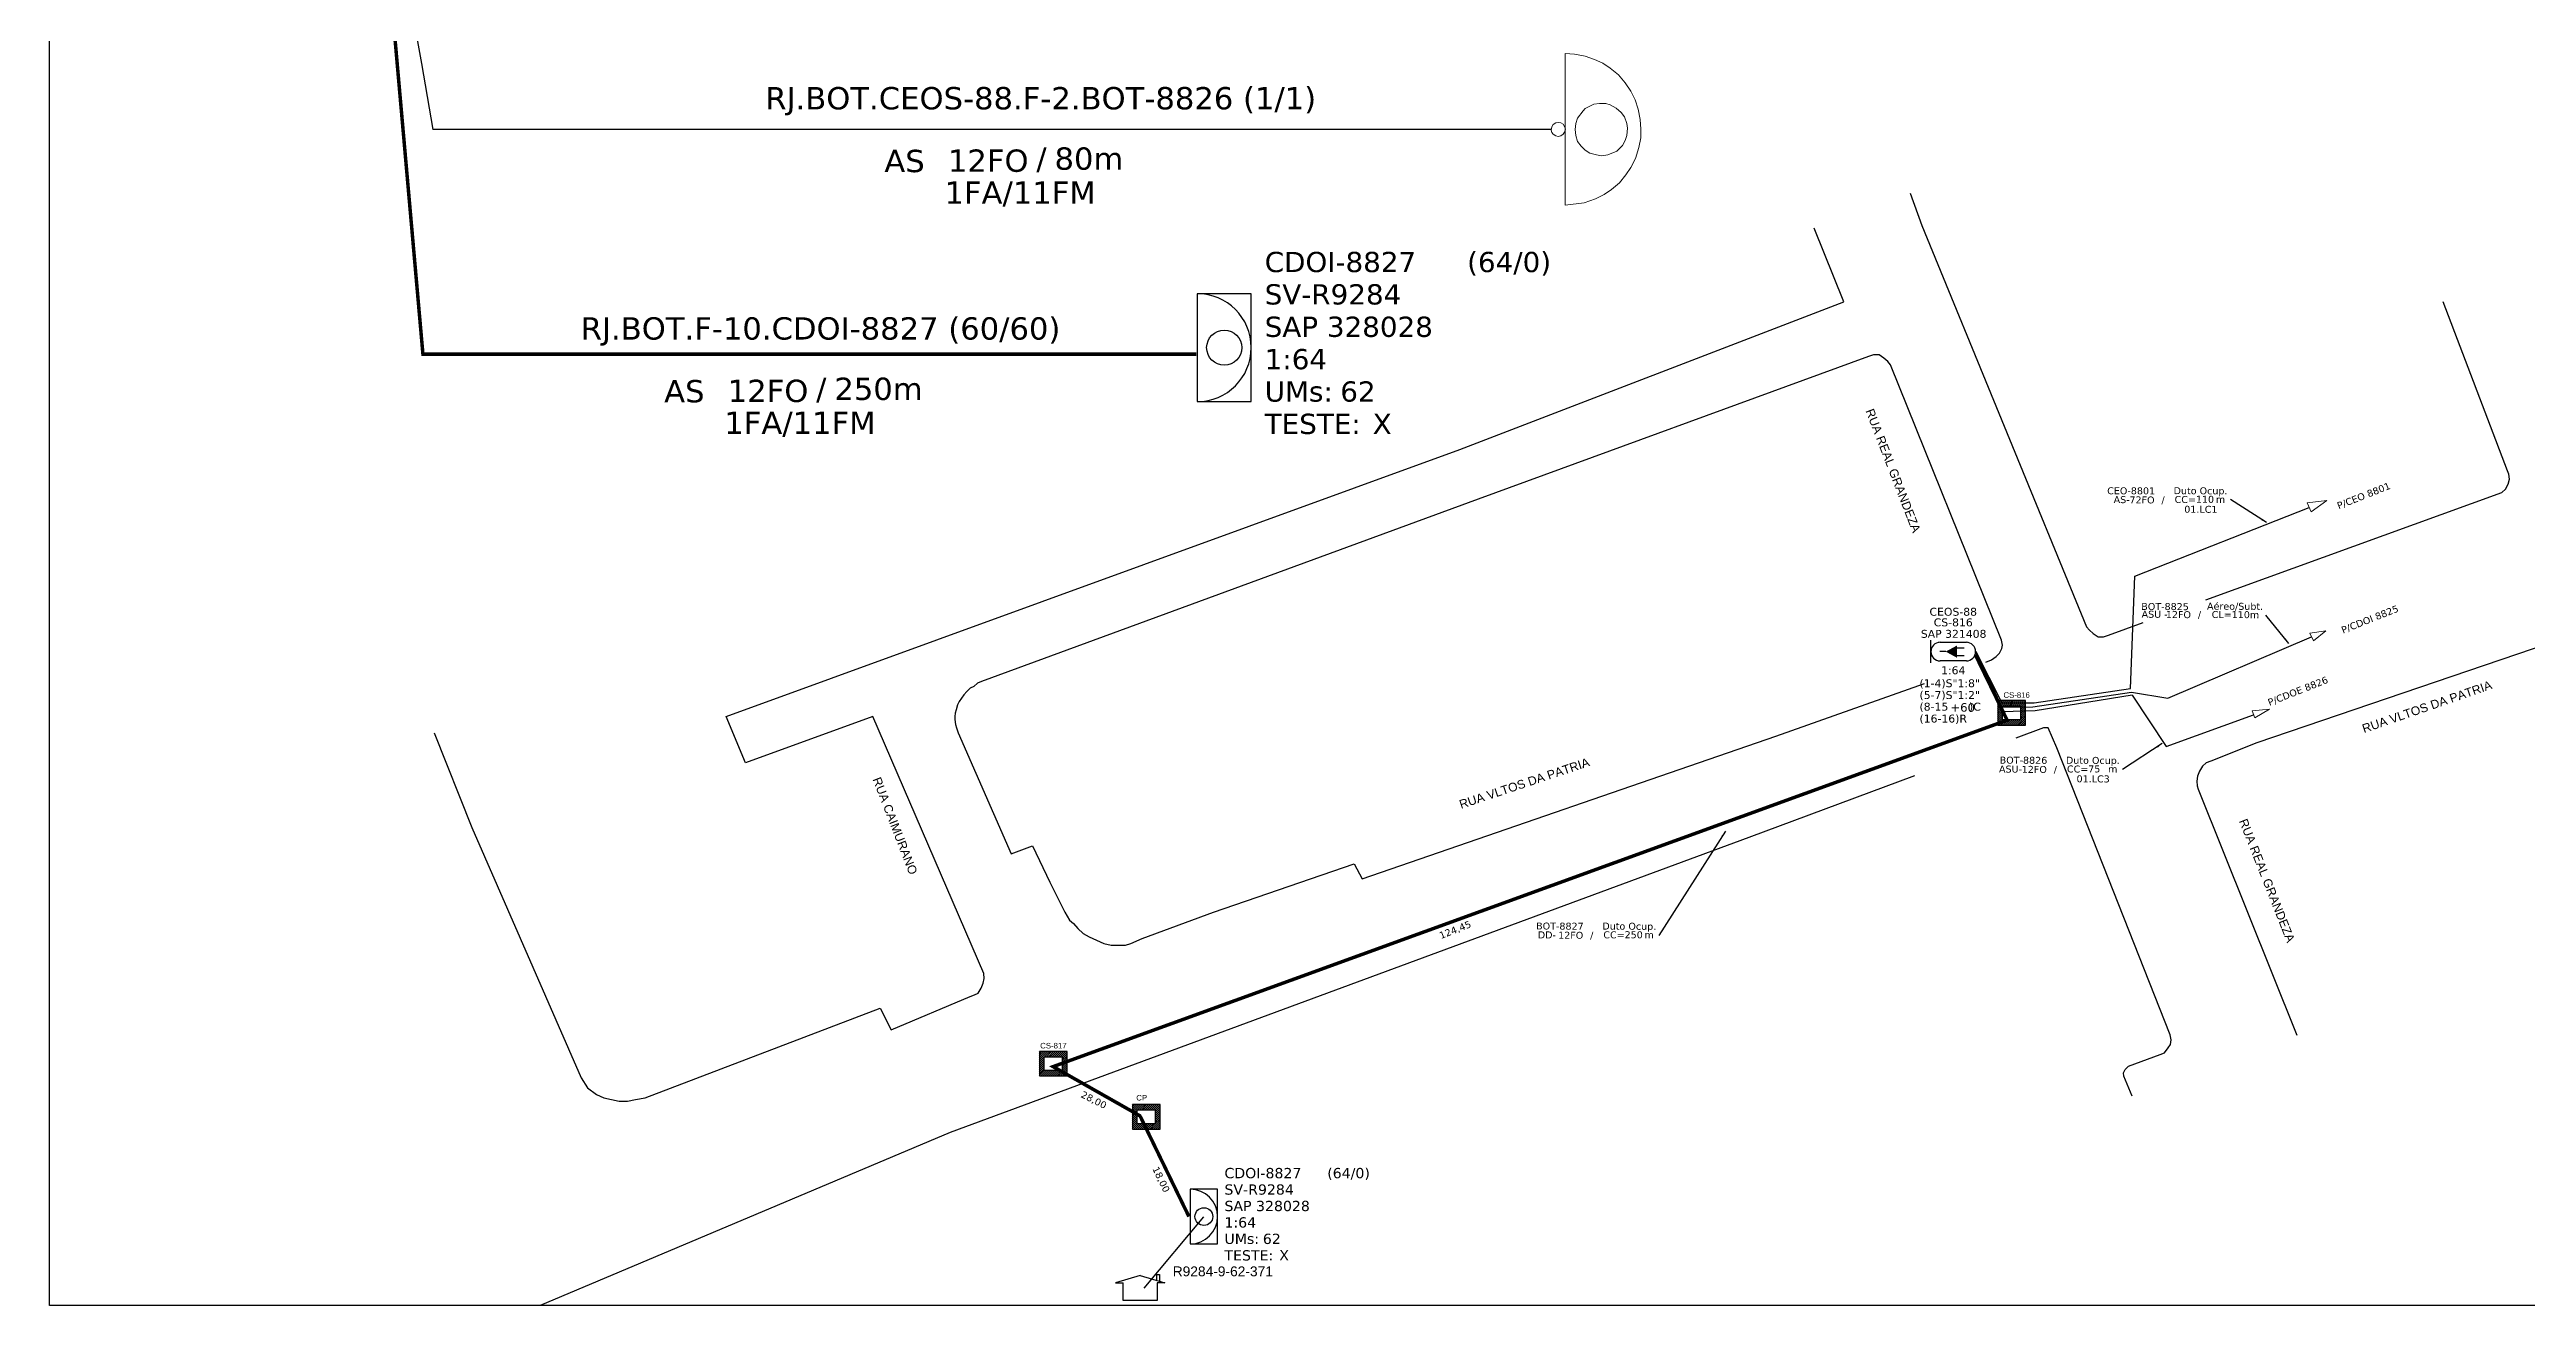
# Model space of a CAD drawing. Header units: metres. Extents: x -36 to 590097, y -8 to 9716508.
# Drawn here: x 588772 to 589627, y 9715630 to 9716064 of the extents above; entities that cross this region are included whole.
import ezdxf
from ezdxf.enums import TextEntityAlignment as Align

# ---------------------------------------------------------------- set-up
doc = ezdxf.new("R2010")
doc.units = ezdxf.units.M
doc.header["$LTSCALE"] = 0.5
doc.header["$MEASUREMENT"] = 0
for name, color, linetype in [('10.1-Caixas Subterrâneas', 5, 'Continuous'), ('20.4 - CDOI', 1, 'Continuous'), ('20.4-CEOS', 1, 'Continuous'), ('CAP a instalar', 1, 'Continuous'), ('Comprimeto de lance', 255, 'Continuous'), ('DROP DE CLIENTE', 140, 'Continuous'), ('IPA F-2 C30', 1, 'Continuous'), ('label_cabos', 7, 'Continuous'), ('QUADRA', 7, 'Continuous')]:
    doc.layers.add(name, color=color, linetype=linetype)
for name, color, linetype, lineweight in [('20.0 - Legenda - Elementos Ópticos', 1, 'Continuous', 0), ('40.1-ETIQUETAS', 1, 'Continuous', 20), ('Segmento Logradouro Texto', 252, 'Continuous', 0)]:
    doc.layers.add(name, color=color, linetype=linetype, lineweight=lineweight)
doc.styles.add('ARIAL', font='arial.ttf')
doc.styles.add('DIGICADE', font='arial.ttf')
doc.styles.add('siredit', font='verdana.ttf')
doc.styles.get("Standard").update_dxf_attribs({"font": 'arial.ttf'})
doc.linetypes.add('FENCELINE1', pattern='A,0.25,-0.1,[133,ltypeshp.shx,S=0.1,R=0,X=-0.1,Y=0],-0.1,1', length=1.45)
doc.dimstyles.new('CC', dxfattribs={"dimtxt": 1, "dimasz": 2, "dimexe": 0.18, "dimexo": 0.0625, "dimgap": 0.09, "dimtad": 0, "dimdec": 0, "dimrnd": 1, "dimzin": 0, "dimdsep": 46, "dimtxsty": 'siredit', "dimblk": 'NONE', "dimcen": 0, "dimse1": 1, "dimse2": 1, "dimsd1": 1, "dimsd2": 1, "dimclrt": 7, "dimadec": 0, "dimazin": 0, "dimtfac": 1, "dimtdec": 0, "dimtofl": 0, "dimtmove": 0, "dimatfit": 3, "dimfxl": 0, "dimtolj": 1, "dimtzin": 0, "dimarcsym": 0})

# ---------------------------------------------------------------- blocks, each defined once
blk = doc.blocks.new('*X1')
at = {"color": 0, "linetype": 'Continuous'}
for p, q in [((-1.25, 0.34099), (-0.49099, 1.1)), ((-1.25, 0.517767), (-0.667767, 1.1)), ((-1.25, 0.694544), (-0.844544, 1.1)), ((-1.25, 0.87132), (-1.02132, 1.1)), ((-1.25, 1.048097), (-1.198097, 1.1)), ((-1.25, 0.164214), (-0.8035, 0.610714)), ((-1.25, -0.012563), (-0.8035, 0.433937)), ((-1.25, -0.18934), (-0.8035, 0.25716)), ((-1.25, -0.366117), (-0.8035, 0.080383)), ((-0.789214, 0.625), (-0.314214, 1.1)), ((-0.612437, 0.625), (-0.137437, 1.1)), ((-0.43566, 0.625), (0.03934, 1.1)), ((-0.258883, 0.625), (0.216117, 1.1)), ((-0.082107, 0.625), (0.392893, 1.1)), ((0.09467, 0.625), (0.56967, 1.1)), ((0.271447, 0.625), (0.746447, 1.1)), ((0.448223, 0.625), (0.923223, 1.1)), ((0.625, 0.625), (1.1, 1.1)), ((0.801777, 0.625), (1.25, 1.073223)), ((0.8035, 0.449947), (1.25, 0.896447)), ((0.8035, 0.27317), (1.25, 0.71967)), ((0.8035, 0.096393), (1.25, 0.542893)), ((0.8035, -0.080383), (1.25, 0.366117)), ((0.8035, -0.25716), (1.25, 0.18934)), ((0.8035, -0.433937), (1.25, 0.012563)), ((-1.25, -0.542893), (-0.8035, -0.096393)), ((-1.25, -0.71967), (-0.8035, -0.27317)), ((-1.25, -0.896447), (-0.8035, -0.449947)), ((-1.25, -1.073223), (-0.801777, -0.625)), ((-1.1, -1.1), (-0.625, -0.625)), ((-0.923223, -1.1), (-0.448223, -0.625)), ((-0.746447, -1.1), (-0.271447, -0.625)), ((-0.56967, -1.1), (-0.09467, -0.625)), ((-0.392893, -1.1), (0.082107, -0.625)), ((-0.216117, -1.1), (0.258883, -0.625)), ((-0.03934, -1.1), (0.43566, -0.625)), ((0.137437, -1.1), (0.612437, -0.625)), ((0.314214, -1.1), (0.789214, -0.625)), ((0.49099, -1.1), (1.25, -0.34099)), ((0.667767, -1.1), (1.25, -0.517767)), ((0.8035, -0.610714), (1.25, -0.164214)), ((0.844544, -1.1), (1.25, -0.694544)), ((1.02132, -1.1), (1.25, -0.87132)), ((1.198097, -1.1), (1.25, -1.048097))]:
    blk.add_line(p, q, dxfattribs=at)
blk = doc.blocks.new('MANHOLE_MQ')
at = {"color": 0, "linetype": 'Continuous'}
for p, q in [((0.0000062, 0.0000057), (-0.0000063, 0.0000057)), ((-0.0000063, 0.0000057), (-0.0000063, -0.0000053)), ((-0.000004, 0.0000033), (0.000004, 0.0000033)), ((-0.000004, -0.0000029), (-0.000004, 0.0000033)), ((0.000004, 0.0000033), (0.000004, -0.0000029)), ((0.0000062, -0.0000053), (0.0000062, 0.0000057)), ((-0.0000063, -0.0000053), (0.0000062, -0.0000053)), ((0.000004, -0.0000029), (-0.000004, -0.0000029)), ((0.000004, -0.0000029), (0.000004, -0.0000029))]:
    blk.add_line(p, q, dxfattribs=at)
at = {"color": 0, "linetype": 'Continuous', "xscale": 5e-06, "yscale": 5e-06, "zscale": 1e-05}
blk.add_blockref('*X1', (0, 0.0000002), dxfattribs=at)
blk = doc.blocks.new('*U117')
at = {"layer": '20.4-CEOS'}
for p, q in [((-4.54, 1.19), (-1.19, 1.19)), ((-1.19, -1.19), (-4.54, -1.19))]:
    blk.add_line(p, q, dxfattribs=at)
for points in [[(-5.73, -1.43), (-5.73, 1.44)], [(-3.79, 0), (-4.59, 0)], [(-2.47, 0.48), (-1.45, 0.48)], [(-2.47, -0.52), (-1.45, -0.52)]]:
    blk.add_lwpolyline(points, dxfattribs=at)
blk.add_lwpolyline([(-3.79, 0, 0, 1.47, 0), (-2.41, 0, 1.47, 1.47, 0)], format="xyseb", dxfattribs=at)
for centre, start, end in [((-4.54, 0), 90, 270), ((-1.19, 0), 270, 90)]:
    blk.add_arc(centre, 1.19, start, end, dxfattribs=at)
at = {"layer": '20.4-CEOS', "color": 7, "style": 'siredit'}
for tag, p in [('LOCAL', (-2.86, 4.24)), ('FID', (-2.86, 5.6)), ('SAP', (-2.81, 2.77)), ('RACIO_SPLITAGEM', (-2.86, -1.88))]:
    blk.add_attdef(tag, text='', height=1.01, dxfattribs=at).set_placement(p, align=Align.TOP_CENTER)
for tag, flags, p in [('ID_ATIVIDADE', 3, (-2.86, -3.58)), ('FATOR', 1, (-2.86, -4.89))]:
    blk.add_attdef(tag, text='', height=1.01, dxfattribs=dict(at, flags=flags)).set_placement(p, align=Align.TOP_CENTER)
at = {"layer": '20.4-CEOS', "color": 7, "style": 'siredit', "flags": 3}
blk.add_attdef('QTDE', (-4.97, -7.12), '', height=1.01, dxfattribs=at)
blk = doc.blocks.new('*U118')
at = {"layer": '20.4-CEOS', "color": 7, "style": 'siredit'}
for tag, p in [('FIBRAS_SPLITTER', (0, 0)), ('FIBRAS_TOP_C', (0, -4.13)), ('RESERVA_FINAIS', (0, -5.46))]:
    blk.add_attdef(tag, p, '', height=1.01, dxfattribs=at)
for tag, p, flags in [('ID_ATIVIDADE', (0, -6.77), 3), ('QTDE', (0, -9.4), 1), ('FATOR', (0, -8.09), 1), ('FID', (0, -10.71), 1)]:
    blk.add_attdef(tag, p, '', height=1.01, dxfattribs=dict(at, flags=flags))
blk = doc.blocks.new('*U119')
at = {"layer": '20.4-CEOS', "color": 7, "style": 'siredit'}
blk.add_attdef('FIBRAS_SPLITTER', (0, 0), '', height=1.01, dxfattribs=at)
for tag, p, flags in [('QTDE', (0, -4.11), 1), ('ID_ATIVIDADE', (0, -1.48), 3), ('FATOR', (0, -2.79), 1), ('FID', (0, -5.42), 1)]:
    blk.add_attdef(tag, p, '', height=1.01, dxfattribs=dict(at, flags=flags))
blk = doc.blocks.new('_None')
blk = doc.blocks.new('Inst CB DT OCUP CFOA-SM-ASU-120-S-12')
at = {"layer": 'label_cabos', "color": 0, "style": 'siredit'}
for tag, flags, p in [('ID_ATIVIDADE', 3, (1.31, 2.67)), ('FATOR', 1, (11.56, 2.55))]:
    blk.add_attdef(tag, text='', height=1, rotation=359.69, dxfattribs=dict(at, flags=flags)).set_placement(p, align=Align.MIDDLE_CENTER)
for tag, p in [('TIPO_CABO', (1.26, 0)), ('DESTINO_CABO', (3.13, 1.26)), ('CABO', (4.69, -0.05)), ('/', (7.71, -0.05)), ('LANCE', (10.91, 0)), ('TIPO_CABO', (13.11, 1.24)), ('UND', (15.96, 0)), ('FID', (13.15, -1.41))]:
    blk.add_attdef(tag, text='', height=1, rotation=359.69, dxfattribs=at).set_placement(p, align=Align.MIDDLE_CENTER)
blk.add_attdef('QTDE', (12.43, -0.47), '', height=1, rotation=359.69, dxfattribs=at)
blk = doc.blocks.new('Inst CB DT OCUP CFOA-SM-AS-80-TS-72')
at = {"layer": 'label_cabos', "color": 0, "style": 'siredit'}
for tag, flags, p in [('ID_ATIVIDADE', 3, (1.31, 2.67)), ('FATOR', 1, (11.56, 2.55))]:
    blk.add_attdef(tag, text='', height=1, rotation=359.69, dxfattribs=dict(at, flags=flags)).set_placement(p, align=Align.MIDDLE_CENTER)
for tag, p in [('TIPO_CABO', (1.76, 0)), ('DESTINO_CABO', (3.13, 1.26)), ('CABO', (4.69, -0.05)), ('/', (7.71, -0.05)), ('LANCE', (10.91, 0)), ('TIPO_CABO', (13.11, 1.24)), ('UND', (15.96, 0)), ('FID', (13.15, -1.41))]:
    blk.add_attdef(tag, text='', height=1, rotation=359.69, dxfattribs=at).set_placement(p, align=Align.MIDDLE_CENTER)
blk.add_attdef('QTDE', (12.43, -0.47), '', height=1, rotation=359.69, dxfattribs=at)
blk = doc.blocks.new('LEGENDA DOS CABOS')
at = {"layer": 'label_cabos', "color": 0, "style": 'siredit'}
for tag, p in [('TIPO_CABO', (2.74, 0.52)), ('ID', (4.24, 1.63)), ('CABO', (6.16, 0.47)), ('/', (9.19, 0.47)), ('METROS', (14.36, 0.47)), ('XX', (14.31, 1.67))]:
    blk.add_attdef(tag, text='', height=1, rotation=359.69, dxfattribs=at).set_placement(p, align=Align.MIDDLE_CENTER)
blk = doc.blocks.new('ETIQUETA_RS5F')
at = {"layer": '40.1-ETIQUETAS', "color": 0, "style": 'siredit'}
blk.add_text('/', height=1.5, dxfattribs=at).set_placement((1.58, -1.95), align=Align.MIDDLE_RIGHT)
for tag, p in [('ETIQUETA_R_PRIMARIA', (1.21, 4.1)), ('ETIQUETA_R_SECUNDARIA', (1.21, 2.1)), ('F_ATIVAS/F_MORTAS', (1.14, -4.24))]:
    blk.add_attdef(tag, text='', height=1.5, dxfattribs=at).set_placement(p, align=Align.MIDDLE_CENTER)
for tag, p in [('TIPO_CABO', (-6.58, -2.12)), ('CAP_CABO', (0.4, -2.09))]:
    blk.add_attdef(tag, text='', height=1.5, dxfattribs=at).set_placement(p, align=Align.MIDDLE_RIGHT)
blk.add_attdef('METROS', text='', height=1.5, dxfattribs=at).set_placement((2.14, -1.95), align=Align.MIDDLE_LEFT)
for tag, p in [('FUSÃO_1', (0.85, -8.39)), ('FUSÃO_2', (0.85, -10.6)), ('FUSÃO_3', (0.85, -12.93)), ('FUSÃO_4', (0.85, -15.14)), ('FUSÃO_5', (0.85, -17.16))]:
    blk.add_attdef(tag, text='', height=1.5, dxfattribs=at).set_placement(p, align=Align.CENTER)
blk = doc.blocks.new('S_CDOI')
at = {"color": 0}
blk.add_lwpolyline([(-2, -1), (2, -1), (2, 1), (-2, 1)], close=True, dxfattribs=at)
blk.add_circle((0, 0), 0.65, dxfattribs=at)
blk.add_arc((0, -1), 2, 0, 180, dxfattribs=at)
blk = doc.blocks.new('*U132')
at = {"layer": '20.4 - CDOI', "color": 0, "rotation": 270}
blk.add_blockref('S_CDOI', (1, 0), dxfattribs=at)
at = {"layer": '20.0 - Legenda - Elementos Ópticos', "color": 0, "style": 'siredit'}
for s, p in [('UMs:', (2.5, -1.62)), ('TESTE:', (2.5, -2.83))]:
    blk.add_text(s, height=0.75, dxfattribs=at).set_placement(p, align=Align.MIDDLE_LEFT)
blk.add_attdef('CODIGO', text='', height=0.75, dxfattribs=at).set_placement((2.5, 3.17), align=Align.MIDDLE_LEFT)
at = {"layer": '20.0 - Legenda - Elementos Ópticos', "color": 0, "style": 'siredit', "flags": 8}
for tag, p in [('LOCAL', (2.5, 1.97)), ('FIBRAS_UTL', (10, 3.17)), ('SAP', (2.5, 0.77)), ('RACIO', (2.5, -0.43)), ('UMS', (5.3, -1.62)), ('TESTES', (6.5, -2.83))]:
    blk.add_attdef(tag, text='', height=0.75, dxfattribs=at).set_placement(p, align=Align.MIDDLE_LEFT)
blk = doc.blocks.new('*U144')
at = {"layer": '20.4 - CDOI', "color": 0, "rotation": 270}
blk.add_blockref('S_CDOI', (1, 0), dxfattribs=at)
at = {"layer": '20.0 - Legenda - Elementos Ópticos', "color": 0, "style": 'siredit'}
for s, p in [('UMs:', (2.5, -1.625)), ('TESTE:', (2.5, -2.825))]:
    blk.add_text(s, height=0.75, dxfattribs=at).set_placement(p, align=Align.MIDDLE_LEFT)
blk.add_attdef('CODIGO', text='', height=0.75, dxfattribs=at).set_placement((2.5, 3.175), align=Align.MIDDLE_LEFT)
at = {"layer": '20.0 - Legenda - Elementos Ópticos', "color": 0, "style": 'siredit', "flags": 8}
for tag, p in [('FIBRAS_UTL', (10, 3.175)), ('LOCAL', (2.5, 1.975)), ('SAP', (2.5, 0.775)), ('RACIO', (2.5, -0.425)), ('UMS', (5.3, -1.625)), ('TESTES', (6.499, -2.825))]:
    blk.add_attdef(tag, text='', height=0.75, dxfattribs=at).set_placement(p, align=Align.MIDDLE_LEFT)

msp = doc.modelspace()

# ---------------------------------------------------------------- linework, layer by layer
at = {"color": 4}
msp.add_line((589170.41, 9715661), (589149.84, 9715636.33), dxfattribs=at)
for points in [[(590089.94, 9715630.39), (588772.26, 9715630.39), (588772.26, 9716507.86), (590089.94, 9716507.86)], [(588772.26, 9716507.86), (589755.82, 9716507.86), (589755.82, 9715630.39), (588772.26, 9715630.39)]]:
    msp.add_lwpolyline(points, close=True)
at = {"color": 1, "const_width": 1.2}
for points in [[(588883.78, 9716154.2), (588901.09, 9715958.7), (589167.96, 9715958.7)], [(589436.73, 9715854.91), (589447.68, 9715832.38), (589118.52, 9715712.82), (589148.68, 9715695.72)], [(589148.52, 9715695.79), (589165.37, 9715661.09)]]:
    msp.add_lwpolyline(points, dxfattribs=at)
at = {"layer": 'CAP a instalar', "color": 0, "linetype": 'FENCELINE1', "ltscale": 7}
for p, q in [((588883.5, 9716155.3), (588900.56, 9716058.99)), ((588900.56, 9716058.99), (588904.46, 9716036.25)), ((589290.42, 9716036.25), (588904.46, 9716036.25))]:
    msp.add_line(p, q, dxfattribs=at)
at = {"layer": 'CAP a instalar', "color": 0, "linetype": 'FENCELINE1', "ltscale": 5}
for p, q in [((589491.77, 9715882.07), (589551.88, 9715905.75)), ((589490.21, 9715843.35), (589491.77, 9715882.07)), ((589503.09, 9715839.96), (589552.69, 9715861.13)), ((589445.97, 9715835.29), (589436.9, 9715856.09)), ((589436.9, 9715856.09), (589445.9, 9715836.84)), ((589436.9, 9715856.09), (589445.81, 9715838.38)), ((589456.58, 9715836.94), (589490.54, 9715842.09)), ((589456.97, 9715838.35), (589490.21, 9715843.35)), ((589490.54, 9715842.09), (589503.09, 9715839.96)), ((589445.81, 9715838.38), (589456.97, 9715838.35)), ((589445.9, 9715836.84), (589456.58, 9715836.94)), ((589457.4, 9715835.65), (589445.97, 9715835.29)), ((589490.77, 9715840.95), (589457.4, 9715835.65)), ((589490.77, 9715840.95), (589502.5, 9715823.28)), ((589502.5, 9715823.28), (589532.73, 9715834.25))]:
    msp.add_line(p, q, dxfattribs=at)
at = {"layer": 'DROP DE CLIENTE', "color": 0, "lineweight": 0}
for p, q in [((589292.8, 9716038.65), (589291.93, 9716038.48)), ((589293.7, 9716038.48), (589292.8, 9716038.65)), ((589299.43, 9716040.13), (589298.87, 9716038.23)), ((589301.37, 9716042.69), (589299.43, 9716040.13)), ((589302.11, 9716043.43), (589301.37, 9716042.69)), ((589303.44, 9716044.2), (589302.11, 9716043.43)), ((589305.13, 9716044.98), (589303.44, 9716044.2)), ((589307.03, 9716045.19), (589305.13, 9716044.98)), ((589309.21, 9716045.19), (589307.03, 9716045.19)), ((589310.72, 9716044.77), (589309.21, 9716045.19)), ((589312.8, 9716043.61), (589310.72, 9716044.77)), ((589314.56, 9716042.13), (589312.8, 9716043.61)), ((589315.68, 9716040.55), (589314.56, 9716042.13)), ((589316.46, 9716038.3), (589315.68, 9716040.55)), ((589290.54, 9716037.09), (589290.38, 9716035.99)), ((589290.38, 9716035.99), (589290.59, 9716035.2)), ((589291.1, 9716037.92), (589290.54, 9716037.09)), ((589290.59, 9716035.2), (589291.06, 9716034.55)), ((589291.06, 9716034.55), (589291.93, 9716033.97)), ((589291.93, 9716038.48), (589291.1, 9716037.92)), ((589291.93, 9716033.97), (589292.76, 9716033.81)), ((589292.76, 9716033.81), (589293.69, 9716033.99)), ((589293.69, 9716033.99), (589294.55, 9716034.58)), ((589294.46, 9716038.05), (589293.7, 9716038.48)), ((589294.99, 9716037.26), (589294.46, 9716038.05)), ((589294.55, 9716034.58), (589295.02, 9716035.25)), ((589295.29, 9716036.28), (589294.99, 9716037.26)), ((589295.02, 9716035.25), (589295.29, 9716036.28)), ((589298.87, 9716038.23), (589298.59, 9716036.23)), ((589298.59, 9716036.23), (589298.83, 9716034.15)), ((589298.83, 9716034.15), (589299.47, 9716032.11)), ((589299.47, 9716032.11), (589300.77, 9716030.43)), ((589300.77, 9716030.43), (589302.04, 9716029.09)), ((589312.98, 9716028.78), (589314.94, 9716030.64)), ((589314.94, 9716030.64), (589315.86, 9716032.43)), ((589315.86, 9716032.43), (589316.49, 9716034.15)), ((589316.7, 9716036.65), (589316.46, 9716038.3)), ((589316.49, 9716034.15), (589316.7, 9716036.65)), ((589302.04, 9716029.09), (589303.69, 9716028.04)), ((589303.69, 9716028.04), (589305.97, 9716027.44)), ((589305.97, 9716027.44), (589307.73, 9716027.16)), ((589307.73, 9716027.16), (589309.95, 9716027.44)), ((589309.95, 9716027.44), (589312.98, 9716028.78)), ((589557.99, 9715908.15), (589551.18, 9715907.38)), ((589551.18, 9715907.38), (589552.53, 9715904.23)), ((589552.53, 9715904.23), (589557.99, 9715908.15)), ((589557.65, 9715863.25), (589552.1, 9715862.38)), ((589552.1, 9715862.38), (589553.37, 9715859.72)), ((589553.37, 9715859.72), (589557.65, 9715863.25)), ((589538.16, 9715836.22), (589532.2, 9715835.57)), ((589532.2, 9715835.57), (589533.16, 9715833.19)), ((589533.16, 9715833.19), (589538.16, 9715836.22))]:
    msp.add_line(p, q, dxfattribs=at)
msp.add_lwpolyline([(589295.22, 9716062.43), (589295.22, 9716010.09), (589301.8, 9716010.88), (589305.65, 9716012.26), (589308.68, 9716013.76), (589311.15, 9716015.46), (589313.91, 9716017.8), (589316.17, 9716020.62), (589317.84, 9716023.08), (589319.44, 9716026.25), (589320.63, 9716029.97), (589321.26, 9716033.39), (589321.32, 9716036.31), (589321.08, 9716039.62), (589320.42, 9716043.28), (589319.34, 9716046.48), (589317.88, 9716049.47), (589315.86, 9716052.3), (589313.56, 9716055.05), (589310.74, 9716057.38), (589308.16, 9716059.12), (589305.28, 9716060.41), (589302.11, 9716061.52), (589298.45, 9716062.18), (589295.22, 9716062.43)], dxfattribs=at)
at = {"layer": 'DROP DE CLIENTE', "color": 5, "lineweight": 0, "const_width": 0.2}
for points in [[(589421.33, 9715855.69), (589421.74, 9715854.63), (589422.27, 9715853.81), (589423.3, 9715853.09), (589424.56, 9715852.84), (589433.67, 9715852.84), (589434.86, 9715853.08), (589435.89, 9715853.79), (589436.58, 9715854.87), (589436.81, 9715856.16), (589436.55, 9715857.38), (589435.85, 9715858.36), (589434.78, 9715859.02), (589433.54, 9715859.23), (589424.57, 9715859.23), (589423.34, 9715858.98), (589422.25, 9715858.32), (589421.63, 9715857.23), (589421.33, 9715855.7)], [(589421.36, 9715859.92), (589421.36, 9715852.16)], [(589424.44, 9715856.02), (589426.68, 9715856.02), (589430.32, 9715858), (589430.32, 9715854.05), (589426.72, 9715856.02)], [(589427.04, 9715856.01), (589430.2, 9715857.75), (589430.2, 9715854.24), (589426.98, 9715856.05)], [(589427.35, 9715855.98), (589430.07, 9715857.49), (589430.07, 9715854.47), (589427.52, 9715855.93), (589429.94, 9715857.23), (589429.94, 9715854.73), (589427.81, 9715855.95), (589429.81, 9715856.96), (589429.81, 9715854.96), (589428.13, 9715855.97), (589429.68, 9715856.7), (589429.68, 9715855.21), (589428.51, 9715855.96), (589429.53, 9715856.44), (589429.53, 9715855.47), (589428.86, 9715855.98), (589429.41, 9715856.18), (589429.41, 9715855.72), (589429.16, 9715856.01)], [(589430.33, 9715857.32), (589432.87, 9715857.32)], [(589430.39, 9715854.63), (589432.84, 9715854.63)]]:
    msp.add_lwpolyline(points, dxfattribs=at)
at = {"layer": 'IPA F-2 C30', "color": 0}
for p, q in [((589148.56, 9715640.73), (589140.02, 9715638.23)), ((589140.02, 9715638.23), (589142.7, 9715638.23)), ((589142.7, 9715632.11), (589142.7, 9715638.21)), ((589148.56, 9715640.73), (589157.1, 9715638.23)), ((589154.29, 9715641.1), (589155.19, 9715641.1)), ((589154.29, 9715639.09), (589154.29, 9715641.1)), ((589157.1, 9715638.23), (589154.42, 9715638.23)), ((589154.42, 9715638.23), (589154.42, 9715632.11)), ((589155.19, 9715641.1), (589155.19, 9715638.83)), ((589154.42, 9715632.11), (589142.7, 9715632.11))]:
    msp.add_line(p, q, dxfattribs=at)
at = {"layer": 'QUADRA', "color": 252}
for points in [[(589414.28, 9716014.25), (589418.22, 9716003.07), (589475.09, 9715864.59), (589476.05, 9715863.45), (589477.41, 9715862.3), (589479.05, 9715861.16), (589480.88, 9715861.16), (589482.7, 9715861.73), (589494.59, 9715866.05)], [(588904.96, 9715828.04), (588917.94, 9715795.35), (588955.67, 9715708.95), (588957.92, 9715705.52), (588961, 9715703.23), (588963.5, 9715702.09), (588966.11, 9715701.51), (588968.79, 9715700.94), (588971.62, 9715700.94), (588974.44, 9715701.51), (588977.73, 9715702.09), (589058.84, 9715732.98), (589062.63, 9715725.55), (589089.85, 9715736.99), (589091.39, 9715737.56), (589092.71, 9715738.13), (589093.71, 9715739.85), (589094.39, 9715741.57), (589094.71, 9715743.28), (589094.6, 9715745), (589056.27, 9715833.69), (589012.35, 9715817.67), (589005.77, 9715833.69), (589258.83, 9715925.82), (589391.29, 9715976.74), (589381.08, 9716002.11)], [(588904.96, 9715828.04), (588917.94, 9715795.35), (588955.67, 9715708.95), (588957.92, 9715705.52), (588961, 9715703.23), (588963.5, 9715702.09), (588966.11, 9715701.51), (588968.79, 9715700.94), (588971.62, 9715700.94), (588974.44, 9715701.51), (588977.73, 9715702.09), (589058.84, 9715732.98), (589062.63, 9715725.55), (589089.85, 9715736.99), (589091.39, 9715737.56), (589092.71, 9715738.13), (589093.71, 9715739.85), (589094.39, 9715741.57), (589094.71, 9715743.28), (589094.6, 9715745), (589056.27, 9715833.69), (589012.35, 9715817.67), (589005.77, 9715833.69), (589258.83, 9715925.82), (589391.29, 9715976.74), (589381.08, 9716002.11)], [(589516.26, 9715873.91), (589618.32, 9715910.94), (589619.67, 9715912.08), (589620.6, 9715913.8), (589620.96, 9715915.52), (589620.75, 9715917.23), (589620.28, 9715918.38), (589598.14, 9715976.74)], [(589440.28, 9715852.42), (589442.33, 9715853.15), (589443.86, 9715854.29), (589445.08, 9715855.44), (589445.87, 9715857.15), (589446.08, 9715858.3), (589445.72, 9715860.01), (589407.49, 9715955), (589406.53, 9715956.14), (589405.17, 9715957.29), (589403.49, 9715958.43), (589401.63, 9715958.43), (589399.88, 9715957.86), (589265.19, 9715908.65), (589093.82, 9715845.71), (589092.42, 9715845.14), (589091.14, 9715843.99), (589089.88, 9715843.42), (589088.78, 9715842.28), (589087.77, 9715841.13), (589086.88, 9715839.99), (589086.13, 9715838.84), (589085.56, 9715837.7), (589085.09, 9715835.98), (589084.77, 9715834.84), (589084.66, 9715833.69), (589084.66, 9715832.55), (589084.88, 9715830.83), (589085.23, 9715829.69), (589085.74, 9715827.97), (589104.01, 9715786.2), (589111.38, 9715789.06), (589117.42, 9715776.47), (589122.61, 9715766.17), (589124.22, 9715763.31), (589125.61, 9715762.17), (589127.01, 9715760.45), (589128.94, 9715758.73), (589131.01, 9715757.59), (589133.44, 9715756.45), (589135.98, 9715755.3), (589138.59, 9715754.73), (589141.49, 9715754.73), (589143.53, 9715754.73), (589145.28, 9715755.3), (589149.29, 9715757.02), (589173.86, 9715766.17), (589173.86, 9715766.17), (589222.35, 9715782.77), (589225.17, 9715777.62), (589367.87, 9715826.83), (589419.21, 9715844.98)], [(589440.28, 9715852.42), (589442.33, 9715853.15), (589443.86, 9715854.29), (589445.08, 9715855.44), (589445.87, 9715857.15), (589446.08, 9715858.3), (589445.72, 9715860.01), (589407.49, 9715955), (589406.53, 9715956.14), (589405.17, 9715957.29), (589403.49, 9715958.43), (589401.63, 9715958.43), (589399.88, 9715957.86), (589265.19, 9715908.65), (589093.82, 9715845.71), (589092.42, 9715845.14), (589091.14, 9715843.99), (589089.88, 9715843.42), (589088.78, 9715842.28), (589087.77, 9715841.13), (589086.88, 9715839.99), (589086.13, 9715838.84), (589085.56, 9715837.7), (589085.09, 9715835.98), (589084.77, 9715834.84), (589084.66, 9715833.69), (589084.66, 9715832.55), (589084.88, 9715830.83), (589085.23, 9715829.69), (589085.74, 9715827.97), (589104.01, 9715786.2), (589111.38, 9715789.06), (589117.42, 9715776.47), (589122.61, 9715766.17), (589124.22, 9715763.31), (589125.61, 9715762.17), (589127.01, 9715760.45), (589128.94, 9715758.73), (589131.01, 9715757.59), (589133.44, 9715756.45), (589135.98, 9715755.3), (589138.59, 9715754.73), (589141.49, 9715754.73), (589143.53, 9715754.73), (589145.28, 9715755.3), (589149.29, 9715757.02), (589173.86, 9715766.17), (589173.86, 9715766.17), (589222.35, 9715782.77), (589225.17, 9715777.62), (589367.87, 9715826.83), (589419.21, 9715844.98)], [(589696.41, 9715879.94), (589533.88, 9715824.54), (589517.93, 9715818.24), (589516.39, 9715817.67), (589515.1, 9715816.53), (589514.07, 9715814.81), (589513.39, 9715813.09), (589513.1, 9715811.38), (589513.21, 9715809.66), (589513.64, 9715808.52), (589547.69, 9715723.71)], [(589696.41, 9715879.94), (589533.88, 9715824.54), (589517.93, 9715818.24), (589516.39, 9715817.67), (589515.1, 9715816.53), (589514.07, 9715814.81), (589513.39, 9715813.09), (589513.1, 9715811.38), (589513.21, 9715809.66), (589513.64, 9715808.52), (589547.69, 9715723.71)], [(589490.78, 9715702.66), (589488, 9715709.52), (589487.82, 9715710.67), (589488.39, 9715711.81), (589489.57, 9715712.96), (589500.44, 9715716.96), (589502.01, 9715717.54), (589503.27, 9715719.25), (589504.05, 9715720.4), (589504.27, 9715722.11), (589503.91, 9715723.83), (589464.79, 9715822.82), (589461.85, 9715829.69), (589460.28, 9715829.69), (589450.73, 9715826.14)], [(589415.7, 9715813.14), (589358.53, 9715791.92), (589082.95, 9715690.07), (588941.55, 9715630.39)]]:
    msp.add_lwpolyline(points, dxfattribs=at)

# ---------------------------------------------------------------- block references
at = {"layer": '10.1-Caixas Subterrâneas', "color": 30, "zscale": 767490.1303467797}
for p, xscale, yscale, rotation in [((589449.21, 9715835.05), 767490.1303467797, 767490.1303467797, 180.0000000000629), ((589118.55, 9715713.98), 767490.1303467796, 767490.1303467806, 180.000000000063), ((589150.64, 9715695.64), 767490.1303467796, 767490.1303467806, 180.000000000063)]:
    msp.add_blockref('MANHOLE_MQ', p, dxfattribs=dict(at, xscale=xscale, yscale=yscale, rotation=rotation))
at = {"layer": '20.4 - CDOI'}
ref = msp.add_blockref('*U144', (589168.24, 9715960.93), dxfattribs=dict(at, xscale=9.312150096439069, yscale=9.312150104465001, zscale=9.312150095906565))
ref.add_attrib('CODIGO', 'CDOI-8827', dxfattribs={"layer": '20.0 - Legenda - Elementos Ópticos', "color": 0, "height": 6.984, "style": 'siredit'}).set_placement((589191.52, 9715990.49), align=Align.MIDDLE_LEFT)
ref.add_attrib('LOCAL', 'SV-R9284', dxfattribs={"layer": '20.0 - Legenda - Elementos Ópticos', "color": 0, "height": 6.984, "style": 'siredit'}).set_placement((589191.52, 9715979.32), align=Align.MIDDLE_LEFT)
ref.add_attrib('SAP', 'SAP 328028', dxfattribs={"layer": '20.0 - Legenda - Elementos Ópticos', "color": 0, "height": 6.984, "style": 'siredit'}).set_placement((589191.52, 9715968.14), align=Align.MIDDLE_LEFT)
ref.add_attrib('RACIO', '1:64', dxfattribs={"layer": '20.0 - Legenda - Elementos Ópticos', "color": 0, "height": 6.984, "style": 'siredit'}).set_placement((589191.52, 9715956.97), align=Align.MIDDLE_LEFT)
ref.add_attrib('UMS', '62', dxfattribs={"layer": '20.0 - Legenda - Elementos Ópticos', "color": 0, "height": 6.984, "style": 'siredit'}).set_placement((589217.6, 9715945.8), align=Align.MIDDLE_LEFT)
ref.add_attrib('FIBRAS_UTL', '(64/0)', dxfattribs={"layer": '20.0 - Legenda - Elementos Ópticos', "color": 0, "height": 6.984, "style": 'siredit'}).set_placement((589261.36, 9715990.49), align=Align.MIDDLE_LEFT)
ref.add_attrib('TESTES', 'X', dxfattribs={"layer": '20.0 - Legenda - Elementos Ópticos', "color": 0, "height": 6.98, "style": 'siredit'}).set_placement((589228.77, 9715934.62), align=Align.MIDDLE_LEFT)
ref = msp.add_blockref('*U132', (589165.82, 9715661.07), dxfattribs=dict(at, xscale=4.727511958806027, yscale=4.727511962933689, zscale=4.727511958530851))
ref.add_attrib('CODIGO', 'CDOI-8827', dxfattribs={"layer": '20.0 - Legenda - Elementos Ópticos', "color": 0, "height": 3.546, "style": 'siredit'}).set_placement((589177.64, 9715676.08), align=Align.MIDDLE_LEFT)
ref.add_attrib('LOCAL', 'SV-R9284', dxfattribs={"layer": '20.0 - Legenda - Elementos Ópticos', "color": 0, "height": 3.546, "style": 'siredit'}).set_placement((589177.64, 9715670.41), align=Align.MIDDLE_LEFT)
ref.add_attrib('SAP', 'SAP 328028', dxfattribs={"layer": '20.0 - Legenda - Elementos Ópticos', "color": 0, "height": 3.546, "style": 'siredit'}).set_placement((589177.64, 9715664.73), align=Align.MIDDLE_LEFT)
ref.add_attrib('RACIO', '1:64', dxfattribs={"layer": '20.0 - Legenda - Elementos Ópticos', "color": 0, "height": 3.546, "style": 'siredit'}).set_placement((589177.64, 9715659.06), align=Align.MIDDLE_LEFT)
ref.add_attrib('UMS', '62', dxfattribs={"layer": '20.0 - Legenda - Elementos Ópticos', "color": 0, "height": 3.546, "style": 'siredit'}).set_placement((589190.88, 9715653.39), align=Align.MIDDLE_LEFT)
ref.add_attrib('FIBRAS_UTL', '(64/0)', dxfattribs={"layer": '20.0 - Legenda - Elementos Ópticos', "color": 0, "height": 3.546, "style": 'siredit'}).set_placement((589213.1, 9715676.08), align=Align.MIDDLE_LEFT)
ref.add_attrib('TESTES', 'X', dxfattribs={"layer": '20.0 - Legenda - Elementos Ópticos', "color": 0, "height": 3.55, "style": 'siredit'}).set_placement((589196.55, 9715647.71), align=Align.MIDDLE_LEFT)
at = {"layer": '20.4-CEOS', "color": 5, "lineweight": 0}
ref = msp.add_blockref('*U117', (589436.82, 9715856.04), dxfattribs=dict(at, xscale=2.7, yscale=2.7, zscale=2.7))
ref.add_attrib('FID', 'CEOS-88', dxfattribs={"color": 0, "height": 2.726, "style": 'siredit'}).set_placement((589429.09, 9715871.15), align=Align.TOP_CENTER)
ref.add_attrib('LOCAL', 'CS-816', dxfattribs={"color": 0, "height": 2.726, "style": 'siredit'}).set_placement((589429.09, 9715867.49), align=Align.TOP_CENTER)
ref.add_attrib('SAP', 'SAP 321408', dxfattribs={"color": 5, "height": 2.726, "style": 'siredit'}).set_placement((589429.23, 9715863.53), align=Align.TOP_CENTER)
ref.add_attrib('RACIO_SPLITAGEM', '1:64', dxfattribs={"color": 5, "height": 2.726, "style": 'siredit'}).set_placement((589429.09, 9715850.95), align=Align.TOP_CENTER)
ref = msp.add_blockref('*U118', (589417.44, 9715843.76), dxfattribs=dict(at, xscale=2.7, yscale=2.7, zscale=2.7))
ref.add_attrib('FIBRAS_SPLITTER', '(1-4)S"1:8"', (589417.44, 9715843.76), dxfattribs={"color": 0, "height": 2.7261, "style": 'siredit'})
ref.add_attrib('FIBRAS_TOP_C', '(8-15      )C', (589417.44, 9715835.67), dxfattribs={"color": 5, "height": 2.7261, "style": 'siredit'})
ref.add_attrib('RESERVA_FINAIS', '(16-16)R', (589417.44, 9715831.56), dxfattribs={"color": 5, "height": 2.726, "style": 'siredit'})
ref = msp.add_blockref('*U119', (589417.44, 9715839.69), dxfattribs=dict(at, xscale=2.7, yscale=2.7, zscale=2.7))
ref.add_attrib('FIBRAS_SPLITTER', '(5-7)S"1:2"', (589417.44, 9715839.69), dxfattribs={"color": 5, "height": 2.7261, "style": 'siredit'})
at = {"layer": '40.1-ETIQUETAS', "color": 0}
ref = msp.add_blockref('ETIQUETA_RS5F', (589108.17, 9716036.21), dxfattribs=dict(at, xscale=5.132159933913499, yscale=5.132159933447838, zscale=5.13215993399499))
ref.add_attrib('ETIQUETA_R_SECUNDARIA', 'RJ.BOT.CEOS-88.F-2.BOT-8826 (1/1)', dxfattribs={"color": 0, "height": 7.6982, "style": 'siredit'}).set_placement((589114.24, 9716047.01), align=Align.MIDDLE_CENTER)
ref.add_attrib('TIPO_CABO', 'AS', dxfattribs={"color": 0, "height": 7.698, "style": 'siredit'}).set_placement((589074.22, 9716025.35), align=Align.MIDDLE_RIGHT)
ref.add_attrib('CAP_CABO', '12FO', dxfattribs={"color": 0, "height": 7.698, "style": 'siredit'}).set_placement((589110.05, 9716025.46), align=Align.MIDDLE_RIGHT)
ref.add_attrib('METROS', '80m', dxfattribs={"color": 0, "height": 7.698, "style": 'siredit'}).set_placement((589119.01, 9716026.18), align=Align.MIDDLE_LEFT)
ref.add_attrib('F_ATIVAS/F_MORTAS', '1FA/11FM', dxfattribs={"color": 0, "height": 7.698, "style": 'siredit'}).set_placement((589107.14, 9716014.42), align=Align.MIDDLE_CENTER)
at = {"layer": '40.1-ETIQUETAS', "color": 1}
ref = msp.add_blockref('ETIQUETA_RS5F', (589032.21, 9715956.76), dxfattribs=dict(at, xscale=5.132159933913499, yscale=5.132159933447838, zscale=5.13215993399499))
ref.add_attrib('ETIQUETA_R_SECUNDARIA', 'RJ.BOT.F-10.CDOI-8827 (60/60)', dxfattribs={"color": 0, "height": 7.6982, "style": 'siredit'}).set_placement((589038.28, 9715967.56), align=Align.MIDDLE_CENTER)
ref.add_attrib('TIPO_CABO', 'AS', dxfattribs={"color": 0, "height": 7.698, "style": 'siredit'}).set_placement((588998.25, 9715945.91), align=Align.MIDDLE_RIGHT)
ref.add_attrib('CAP_CABO', '12FO', dxfattribs={"color": 0, "height": 7.698, "style": 'siredit'}).set_placement((589034.09, 9715946.02), align=Align.MIDDLE_RIGHT)
ref.add_attrib('METROS', '250m', dxfattribs={"color": 0, "height": 7.698, "style": 'siredit'}).set_placement((589043.05, 9715946.73), align=Align.MIDDLE_LEFT)
ref.add_attrib('F_ATIVAS/F_MORTAS', '1FA/11FM', dxfattribs={"color": 0, "height": 7.698, "style": 'siredit'}).set_placement((589031.18, 9715934.98), align=Align.MIDDLE_CENTER)
at = {"layer": 'label_cabos'}
ref = msp.add_blockref('Inst CB DT OCUP CFOA-SM-AS-80-TS-72', (589482.96, 9715908.48), dxfattribs=dict(at, xscale=2.4, yscale=2.4, zscale=2.4, rotation=0.1315642785740555))
ref.add_attrib('DESTINO_CABO', 'CEO-8801', dxfattribs={"color": 0, "height": 2.4, "rotation": 359.82157, "style": 'siredit'}).set_placement((589490.47, 9715911.52), align=Align.MIDDLE_CENTER)
ref.add_attrib('CABO', '72FO', dxfattribs={"color": 0, "height": 2.4, "rotation": 359.82157, "style": 'siredit'}).set_placement((589494.21, 9715908.38), align=Align.MIDDLE_CENTER)
ref.add_attrib('TIPO_CABO', 'Duto Ocup.', dxfattribs={"color": 0, "height": 2.4, "rotation": 359.82157, "style": 'siredit'}).set_placement((589514.41, 9715911.54), align=Align.MIDDLE_CENTER)
ref.add_attrib('/', '/', dxfattribs={"color": 0, "height": 2.4, "rotation": 359.82157, "style": 'siredit'}).set_placement((589501.48, 9715908.39), align=Align.MIDDLE_CENTER)
ref.add_attrib('TIPO_CABO', 'AS-', dxfattribs={"color": 0, "height": 2.4, "rotation": 359.82157, "style": 'siredit'}).set_placement((589487.19, 9715908.48), align=Align.MIDDLE_CENTER)
ref.add_attrib('FID', '01.LC1', dxfattribs={"color": 0, "height": 2.4, "rotation": 359.82157, "style": 'siredit'}).set_placement((589514.52, 9715905.15), align=Align.MIDDLE_CENTER)
ref.add_attrib('LANCE', 'CC=', dxfattribs={"color": 0, "height": 2.4, "rotation": 359.82157, "style": 'siredit'}).set_placement((589509.14, 9715908.54), align=Align.MIDDLE_CENTER)
ref.add_attrib('QTDE', '110', (589512.79, 9715907.41), dxfattribs={"color": 0, "height": 2.4, "rotation": 359.82157, "style": 'siredit'})
ref.add_attrib('UND', 'm', dxfattribs={"color": 0, "height": 2.4, "rotation": 359.82157, "style": 'siredit'}).set_placement((589521.28, 9715908.57), align=Align.MIDDLE_CENTER)
at = {"layer": 'label_cabos', "color": 0, "lineweight": 0, "xscale": 2.4, "yscale": 2.4, "zscale": 2.4}
msp.add_blockref('LEGENDA DOS CABOS', (589491.99, 9715867.67), dxfattribs=at).add_auto_attribs({'ID': 'BOT-8825', 'CABO': '12FO', 'METROS': 'CL=110m', 'XX': 'Aéreo/Subt.', '/': '/', 'TIPO_CABO': 'ASU -'})
at = {"layer": 'label_cabos', "color": 0, "lineweight": 0}
ref = msp.add_blockref('Inst CB DT OCUP CFOA-SM-ASU-120-S-12', (589445.81, 9715815.51), dxfattribs=dict(at, xscale=2.4, yscale=2.4, zscale=2.4))
ref.add_attrib('DESTINO_CABO', 'BOT-8826', dxfattribs={"color": 0, "height": 2.4, "rotation": 359.69001, "style": 'siredit'}).set_placement((589453.32, 9715818.54), align=Align.MIDDLE_CENTER)
ref.add_attrib('CABO', '12FO', dxfattribs={"color": 0, "height": 2.4, "rotation": 359.69001, "style": 'siredit'}).set_placement((589457.05, 9715815.39), align=Align.MIDDLE_CENTER)
ref.add_attrib('TIPO_CABO', 'Duto Ocup.', dxfattribs={"color": 0, "height": 2.4, "rotation": 359.69001, "style": 'siredit'}).set_placement((589477.27, 9715818.5), align=Align.MIDDLE_CENTER)
ref.add_attrib('/', '/', dxfattribs={"color": 0, "height": 2.4, "rotation": 359.69001, "style": 'siredit'}).set_placement((589464.32, 9715815.39), align=Align.MIDDLE_CENTER)
ref.add_attrib('TIPO_CABO', 'ASU-', dxfattribs={"color": 0, "height": 2.4, "rotation": 359.69001, "style": 'siredit'}).set_placement((589448.84, 9715815.5), align=Align.MIDDLE_CENTER)
ref.add_attrib('FID', '01.LC3', dxfattribs={"color": 0, "height": 2.4, "rotation": 359.69001, "style": 'siredit'}).set_placement((589477.36, 9715812.12), align=Align.MIDDLE_CENTER)
ref.add_attrib('LANCE', 'CC=', dxfattribs={"color": 0, "height": 2.4, "rotation": 359.69001, "style": 'siredit'}).set_placement((589471.99, 9715815.52), align=Align.MIDDLE_CENTER)
ref.add_attrib('QTDE', '75', (589475.64, 9715814.37), dxfattribs={"color": 0, "height": 2.4, "rotation": 359.69001, "style": 'siredit'})
ref.add_attrib('UND', 'm', dxfattribs={"color": 0, "height": 2.4, "rotation": 359.69001, "style": 'siredit'}).set_placement((589484.12, 9715815.52), align=Align.MIDDLE_CENTER)
ref = msp.add_blockref('Inst CB DT OCUP CFOA-SM-ASU-120-S-12', (589285.86, 9715758.28), dxfattribs=dict(at, xscale=2.399999999965075, yscale=2.399999999441206, zscale=2.4))
ref.add_attrib('DESTINO_CABO', 'BOT-8827', dxfattribs={"color": 0, "height": 2.4, "rotation": 359.69001, "style": 'siredit'}).set_placement((589293.37, 9715761.31), align=Align.MIDDLE_CENTER)
ref.add_attrib('CABO', '12FO', dxfattribs={"color": 0, "height": 2.4, "rotation": 359.69001, "style": 'siredit'}).set_placement((589297.1, 9715758.16), align=Align.MIDDLE_CENTER)
ref.add_attrib('TIPO_CABO', 'Duto Ocup.', dxfattribs={"color": 0, "height": 2.4, "rotation": 359.69001, "style": 'siredit'}).set_placement((589317.32, 9715761.27), align=Align.MIDDLE_CENTER)
ref.add_attrib('/', '/', dxfattribs={"color": 0, "height": 2.4, "rotation": 359.69001, "style": 'siredit'}).set_placement((589304.37, 9715758.16), align=Align.MIDDLE_CENTER)
ref.add_attrib('TIPO_CABO', 'DD-', dxfattribs={"color": 0, "height": 2.4, "rotation": 359.69001, "style": 'siredit'}).set_placement((589288.89, 9715758.27), align=Align.MIDDLE_CENTER)
ref.add_attrib('LANCE', 'CC=', dxfattribs={"color": 0, "height": 2.4, "rotation": 359.69001, "style": 'siredit'}).set_placement((589312.04, 9715758.29), align=Align.MIDDLE_CENTER)
ref.add_attrib('QTDE', '250', (589315.69, 9715757.14), dxfattribs={"color": 0, "height": 2.4, "rotation": 359.69001, "style": 'siredit'})
ref.add_attrib('UND', 'm', dxfattribs={"color": 0, "height": 2.4, "rotation": 359.69001, "style": 'siredit'}).set_placement((589324.17, 9715758.29), align=Align.MIDDLE_CENTER)

# ---------------------------------------------------------------- texts
at = {"layer": '10.1-Caixas Subterrâneas', "color": 30, "style": 'ARIAL'}
for s, p in [('CS-816', (589446.42, 9715840.09)), ('CS-817', (589114.08, 9715719.09)), ('CP', (589147.22, 9715701.13))]:
    msp.add_text(s, height=1.92, dxfattribs=at).set_placement(p)
at = {"layer": 'Comprimeto de lance', "color": 0, "char_height": 2.4, "width": 41.0212, "attachment_point": 5, "style": 'siredit'}
for s, insert, rotation in [('P/CEO 8801', (589570.75, 9715909.7), 21.65271), ('P/CDOI 8825', (589572.89, 9715867.06), 21.65271), ('P/CDOE 8826', (589548.04, 9715842.29), 21.65271), ('124,45', (589257.3, 9715759.88), 21.65271), ('28,00', (589132.5, 9715701.17), 333.25924), ('18,00', (589155.64, 9715673.81), 295.82422)]:
    msp.add_mtext(s, dxfattribs=dict(at, insert=insert, rotation=rotation))
at = {"layer": 'Comprimeto de lance', "color": 1, "insert": (589432.35, 9715836.76), "char_height": 2.937, "width": 50.2, "attachment_point": 5, "rotation": 359.06873, "style": 'siredit'}
msp.add_mtext('+60', dxfattribs=at)
at = {"layer": 'IPA F-2 C30', "color": 0}
msp.add_text('R9284-9-62-371', height=3.3978, dxfattribs=at).set_placement((589159.79, 9715640.47))
at = {"layer": 'Segmento Logradouro Texto', "linetype": 'Continuous', "char_height": 3, "attachment_point": 1, "style": 'DIGICADE'}
for s, insert, width, rotation in [('\\fArial|b0|i0|c0|p34;\\W1.0000000000;\\T1.0000000000;\\o\\lRUA REAL GRANDEZA', (589401.57, 9715940.21), 46.2585, 291.11741), ('\\fArial|b0|i0|c0|p34;\\W1.0000000000;\\T1.0000000000;\\o\\lRUA VLTOS DA PATRIA', (589569.83, 9715830.74), 47.8895, 19.08237), ('\\o\\l\\fArial|b0|i0|c0|p34;\\T1.0000000000;\\W1.0000000000;RUA VLTOS DA PATRIA', (589258.32, 9715804.6), 47.8895, 18.43301), ('RUA CAIMURANO', (589058.98, 9715813.07), 46.2585, 291.11741), ('\\fArial|b0|i0|c0|p34;\\W1.0000000000;\\T1.0000000000;\\o\\lRUA REAL GRANDEZA', (589530.43, 9715798.7), 46.2585, 291.51205)]:
    msp.add_mtext(s, dxfattribs=dict(at, insert=insert, width=width, rotation=rotation))

# ---------------------------------------------------------------- leaders
at = {"layer": 'label_cabos'}
for points in [[(589537.16, 9715900.62), (589524.7, 9715908.55)], [(589544.86, 9715858.81), (589536.94, 9715868.58)], [(589501.18, 9715824.29), (589487.49, 9715815.32)], [(589350.56, 9715794.09), (589327.54, 9715758.09)]]:
    msp.add_leader(points, dimstyle='CC', override={"dimgap": 0.09, "dimtad": 0}, dxfattribs=at)

doc.saveas('drawing.dxf')
